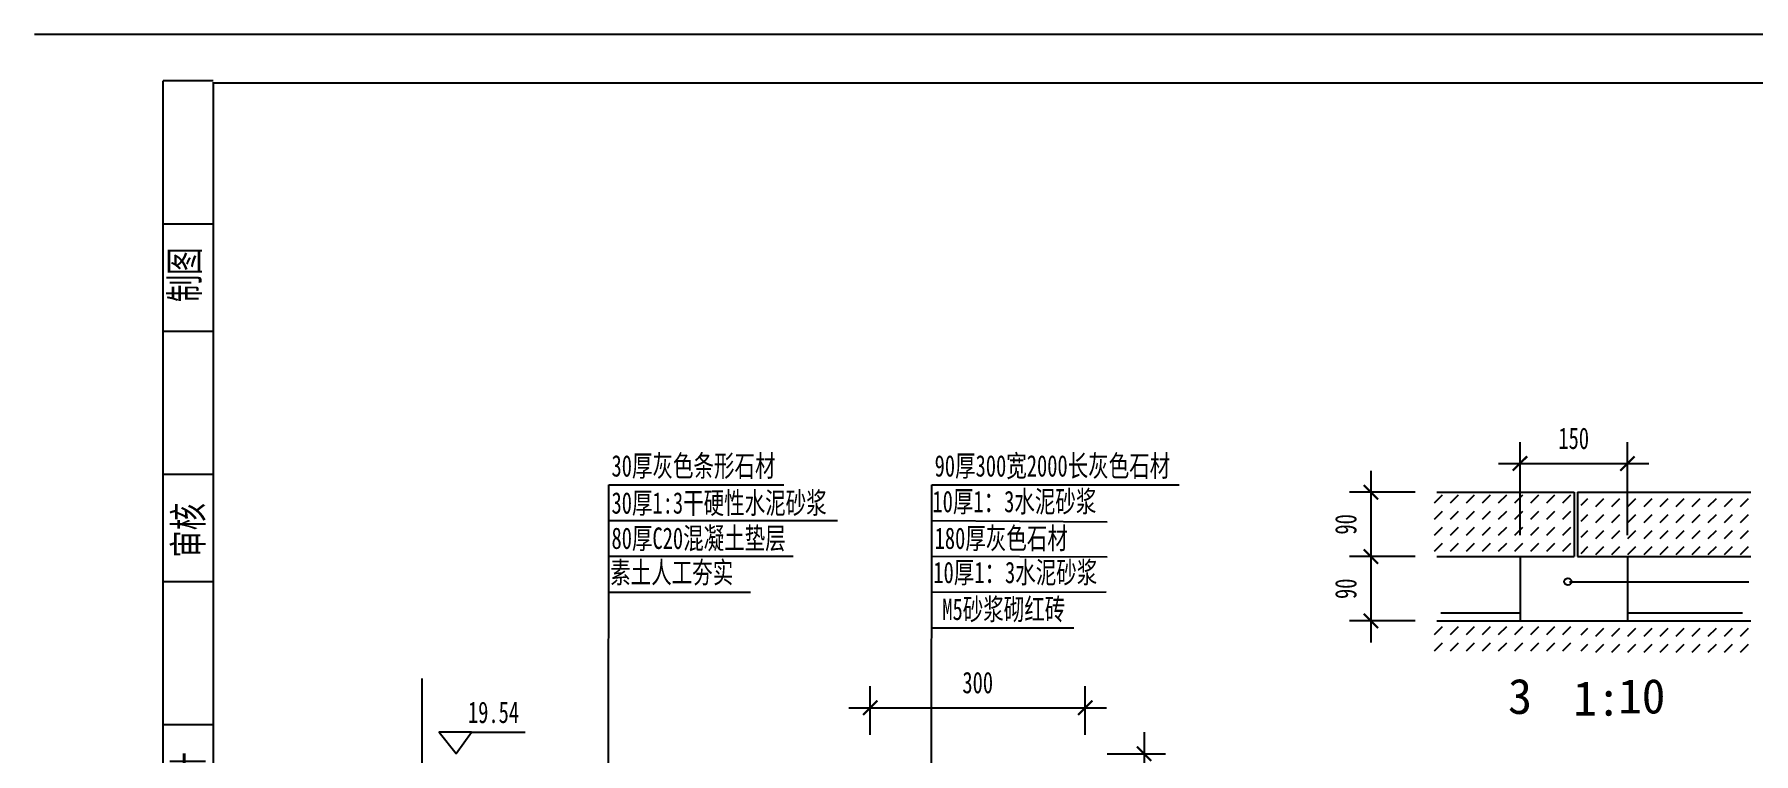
# Model space of a CAD drawing. Extents: x -2485 to 10115, y 1417 to 7253.
# Drawn here: x 1715 to 4116, y 3329 to 4335 of the extents above; entities that cross this region are included whole.
import ezdxf

# ---------------------------------------------------------------- set-up
doc = ezdxf.new("R2010")
doc.units = 0
doc.header["$MEASUREMENT"] = 0
doc.layers.get('0').update_dxf_attribs({"linetype": 'CONTINUOUS'})
doc.layers.get('DEFPOINTS').update_dxf_attribs({"linetype": 'CONTINUOUS'})
for name, color, linetype in [('LEVEL', 2, 'CONTINUOUS'), ('STAIR', 140, 'CONTINUOUS'), ('TEXT', 41, 'CONTINUOUS'), ('TK', 1, 'CONTINUOUS')]:
    doc.layers.add(name, color=color, linetype=linetype)
doc.styles.add('HZ', font='simplex.shx', dxfattribs={"width": 0.7, "bigfont": 'hztxt.shx'})
doc.styles.add('STYLE1', font='SimSun.ttf', dxfattribs={"width": 0.7})
doc.styles.add('XREF1$0$STYLE3', font='SimSun.ttf', dxfattribs={"width": 0.7})
doc.dimstyles.new('STANDARD-1', dxfattribs={"dimscale": 0, "dimtxt": 450, "dimasz": 300, "dimexe": 300, "dimexo": 300, "dimgap": 200, "dimtad": 1, "dimdec": 0, "dimzin": 0, "dimtxsty": 'HZ', "dimcen": 300, "dimdle": 300, "dimclrd": 40, "dimclre": 40, "dimclrt": 41, "dimazin": 3, "dimtfac": 1, "dimtdec": 0, "dimtofl": 0, "dimtmove": 0, "dimatfit": 3, "dimtvp": 1.5, "dimtolj": 1, "dimtzin": 0})

# ---------------------------------------------------------------- blocks, each defined once
blk = doc.blocks.new('_ARCHTICK')
at = {"color": 0, "linetype": 'BYBLOCK', "const_width": 0.15}
blk.add_lwpolyline([(-0.5, -0.5), (0.5, 0.5)], dxfattribs=at)
blk = doc.blocks.new('*D38')
at = {"layer": 'DEFPOINTS', "color": 0, "linetype": 'CONTINUOUS'}
for p in [(3939.807899216255, 3734.959854392508), (3789.807899216255, 3604.834267652173), (3939.807899216255, 3604.834267652173)]:
    blk.add_point(p, dxfattribs=at)
at = {"layer": 'TEXT', "color": 40, "linetype": 'CONTINUOUS'}
for p, q in [((3789.807899216255, 3634.834267652173), (3789.807899216255, 3764.959854392508)), ((3939.807899216255, 3634.834267652173), (3939.807899216255, 3764.959854392508)), ((3759.807899216255, 3734.959854392508), (3969.807899216255, 3734.959854392508))]:
    blk.add_line(p, q, dxfattribs=at)
at = {"layer": 'TEXT', "color": 40, "linetype": 'CONTINUOUS', "xscale": 20, "yscale": 20, "zscale": 20, "rotation": 180}
blk.add_blockref('_ARCHTICK', (3789.807899216255, 3734.959854392508), dxfattribs=at)
at = {"layer": 'TEXT', "color": 40, "linetype": 'CONTINUOUS', "xscale": 20, "yscale": 20, "zscale": 20}
blk.add_blockref('_ARCHTICK', (3939.807899216255, 3734.959854392508), dxfattribs=at)
at = {"layer": 'TEXT', "color": 41, "linetype": 'CONTINUOUS', "insert": (3864.807899216255, 3769.959854392508), "char_height": 30, "attachment_point": 5, "style": 'XREF1$0$STYLE3'}
blk.add_mtext('\\A1;150', dxfattribs=at)
blk = doc.blocks.new('*D35')
at = {"layer": 'DEFPOINTS', "color": 0, "linetype": 'CONTINUOUS'}
for p in [(3183.020237972312, 3329.220941357738), (3182.467652570464, 3239.349167745246), (3264.911060250299, 3239.349167745246)]:
    blk.add_point(p, dxfattribs=at)
at = {"layer": 'TEXT', "color": 40, "linetype": 'CONTINUOUS'}
for p, q in [((3264.911060250299, 3359.220941357738), (3264.911060250299, 3209.349167745246)), ((3213.020237972312, 3329.220941357738), (3294.911060250299, 3329.220941357738)), ((3212.467652570464, 3239.349167745246), (3294.911060250299, 3239.349167745246))]:
    blk.add_line(p, q, dxfattribs=at)
at = {"layer": 'TEXT', "color": 40, "linetype": 'CONTINUOUS', "xscale": 20, "yscale": 20, "zscale": 20}
for p, rotation in [((3264.911060250299, 3329.220941357738), 90), ((3264.911060250299, 3239.349167745246), 270)]:
    blk.add_blockref('_ARCHTICK', p, dxfattribs=dict(at, rotation=rotation))
at = {"layer": 'TEXT', "color": 41, "linetype": 'CONTINUOUS', "insert": (3229.911060250298, 3284.285054551493), "char_height": 30, "attachment_point": 5, "rotation": 90, "style": 'XREF1$0$STYLE3'}
blk.add_mtext('\\A1;90', dxfattribs=at)
blk = doc.blocks.new('*D36')
at = {"layer": 'DEFPOINTS', "color": 0, "linetype": 'CONTINUOUS'}
for p in [(3673.491440304155, 3604.83426765217), (3581.614691549192, 3514.83426765217), (3673.491440304155, 3514.83426765217)]:
    blk.add_point(p, dxfattribs=at)
at = {"layer": 'TEXT', "color": 40, "linetype": 'CONTINUOUS'}
for p, q in [((3581.614691549192, 3634.83426765217), (3581.614691549192, 3484.83426765217)), ((3643.491440304155, 3604.83426765217), (3551.614691549192, 3604.83426765217)), ((3643.491440304155, 3514.83426765217), (3551.614691549192, 3514.83426765217))]:
    blk.add_line(p, q, dxfattribs=at)
at = {"layer": 'TEXT', "color": 40, "linetype": 'CONTINUOUS', "xscale": 20, "yscale": 20, "zscale": 20}
for p, rotation in [((3581.614691549192, 3604.83426765217), 90), ((3581.614691549192, 3514.83426765217), 270)]:
    blk.add_blockref('_ARCHTICK', p, dxfattribs=dict(at, rotation=rotation))
at = {"layer": 'TEXT', "color": 41, "linetype": 'CONTINUOUS', "insert": (3546.614691549191, 3559.834267652171), "char_height": 30, "attachment_point": 5, "rotation": 90, "style": 'XREF1$0$STYLE3'}
blk.add_mtext('\\A1;90', dxfattribs=at)
blk = doc.blocks.new('*D37')
at = {"layer": 'DEFPOINTS', "color": 0, "linetype": 'CONTINUOUS'}
for p in [(3673.491440304155, 3694.83426765217), (3581.614691549192, 3604.83426765217), (3673.491440304155, 3604.83426765217)]:
    blk.add_point(p, dxfattribs=at)
at = {"layer": 'TEXT', "color": 40, "linetype": 'CONTINUOUS'}
for p, q in [((3581.614691549192, 3724.83426765217), (3581.614691549192, 3574.83426765217)), ((3643.491440304155, 3694.83426765217), (3551.614691549192, 3694.83426765217)), ((3643.491440304155, 3604.83426765217), (3551.614691549192, 3604.83426765217))]:
    blk.add_line(p, q, dxfattribs=at)
at = {"layer": 'TEXT', "color": 40, "linetype": 'CONTINUOUS', "xscale": 20, "yscale": 20, "zscale": 20}
for p, rotation in [((3581.614691549192, 3694.83426765217), 90), ((3581.614691549192, 3604.83426765217), 270)]:
    blk.add_blockref('_ARCHTICK', p, dxfattribs=dict(at, rotation=rotation))
at = {"layer": 'TEXT', "color": 41, "linetype": 'CONTINUOUS', "insert": (3546.614691549191, 3649.834267652171), "char_height": 30, "attachment_point": 5, "rotation": 90, "style": 'XREF1$0$STYLE3'}
blk.add_mtext('\\A1;90', dxfattribs=at)

msp = doc.modelspace()

# ---------------------------------------------------------------- hatches: boundary and pattern name
at = {"layer": 'TEXT', "linetype": 'CONTINUOUS'}
h = msp.add_hatch(color=256, dxfattribs=at)
edge = h.paths.add_edge_path()
edge.add_arc((3790.709983460365, 3409.04220275743), 38.88538592556039, -1.272221872585407e-14, 360)
edge = h.paths.add_edge_path(flags=16)
edge.add_arc((3790.709983460365, 3409.04220275743), 37.54451054881693, -1.272221872585407e-14, 360)

# ---------------------------------------------------------------- linework, layer by layer
at = {"color": 40, "linetype": 'BYBLOCK'}
for p, q in [((3859.068782362832, 3569.409710200225), (4109.477808809555, 3569.409710200225)), ((3679.010115695106, 3526.170045925492), (3789.807899216255, 3526.170045925492)), ((3939.807899216263, 3526.170045925492), (4100.46755304945, 3526.170045925492)), ((2882.467652570464, 3355.728525795674), (2882.467652570464, 3423.580247891796)), ((3182.467652570464, 3355.728525795674), (3182.467652570464, 3423.580247891796)), ((2852.467652570464, 3393.580247891796), (3212.467652570464, 3393.580247891796)), ((2325.241292770494, 3359.236206316711), (2400.58421220813, 3359.236206316711))]:
    msp.add_line(p, q, dxfattribs=at)
msp.add_lwpolyline([(2325.241292770494, 3359.236206316711), (2280.438157392935, 3359.236206316711), (2303.969501031112, 3329.467103700785)], close=True, dxfattribs=at)
at = {"layer": 'DEFPOINTS', "color": 0, "linetype": 'BYBLOCK'}
for p in [(3182.467652570464, 3393.580247891796), (2882.467652570464, 3344.861231425841), (3182.467652570464, 3344.861231425841)]:
    msp.add_point(p, dxfattribs=at)
at = {"layer": 'LEVEL'}
for p, q in [((3673.491440304155, 3694.83426765217), (3865.24705577171, 3694.834267652173)), ((3865.24705577171, 3694.83426765217), (3865.24705577171, 3604.83426765217)), ((3870.24705577171, 3694.834267652173), (4112.023849430676, 3694.83426765217)), ((3870.24705577171, 3694.83426765217), (3870.24705577171, 3604.83426765217)), ((3673.491440304155, 3604.83426765217), (3865.24705577171, 3604.83426765217)), ((3789.807899216255, 3604.834267652173), (3789.807899216255, 3514.834267652166)), ((3870.24705577171, 3604.83426765217), (4112.023849430676, 3604.83426765217)), ((3939.807899216255, 3604.834267652173), (3939.807899216255, 3514.834267652166)), ((3673.491440304155, 3514.83426765217), (4112.023849430676, 3514.83426765217))]:
    msp.add_line(p, q, dxfattribs=at)
at = {"layer": 'LEVEL', "linetype": 'CONTINUOUS'}
msp.add_circle((3856.483131049485, 3569.783237802809), 5, dxfattribs=at)
at = {"layer": 'STAIR'}
for p, q in [((3670.183589778739, 3679.721167851198), (3681.408909930076, 3690.946488002535)), ((3692.634230081414, 3679.721167851201), (3703.859550232752, 3690.946488002539)), ((3715.084870384097, 3679.721167851205), (3726.310190535434, 3690.946488002543)), ((3737.535510686765, 3679.721167851201), (3748.760830838102, 3690.946488002539)), ((3759.98615098944, 3679.721167851205), (3771.211471140778, 3690.946488002543)), ((3782.436791292108, 3679.721167851198), (3793.662111443446, 3690.946488002535)), ((3804.887431594783, 3679.721167851201), (3816.112751746121, 3690.946488002539)), ((3827.338071897459, 3679.721167851205), (3838.563392048796, 3690.946488002543)), ((3849.788712200127, 3679.721167851198), (3861.014032351464, 3690.946488002535)), ((3875.068882603409, 3676.708712006888), (3884.45098796099, 3686.090817364473)), ((3895.676308112321, 3674.865497213128), (3906.901628263658, 3686.090817364466)), ((3918.126948414996, 3674.865497213135), (3929.352268566334, 3686.090817364473)), ((3940.577588717679, 3674.865497213143), (3951.802908869016, 3686.09081736448)), ((3963.028229020347, 3674.865497213139), (3974.253549171684, 3686.090817364477)), ((3985.478869323022, 3674.865497213139), (3996.70418947436, 3686.090817364477)), ((4007.929509625705, 3674.865497213146), (4019.154829777042, 3686.090817364484)), ((4030.380149928365, 3674.865497213139), (4041.605470079703, 3686.090817364477)), ((4052.830790231041, 3674.865497213139), (4064.056110382378, 3686.090817364477)), ((4075.281430533723, 3674.865497213143), (4086.506750685061, 3686.09081736448)), ((4097.732070836384, 3674.865497213139), (4108.957390987722, 3686.090817364477)), ((3670.183589778739, 3657.270527548526), (3681.408909930076, 3668.495847699864)), ((3692.634230081421, 3657.27052754853), (3703.859550232759, 3668.495847699867)), ((3715.084870384089, 3657.270527548526), (3726.310190535427, 3668.495847699864)), ((3737.535510686765, 3657.27052754853), (3748.760830838102, 3668.495847699867)), ((3759.986150989433, 3657.270527548522), (3771.21147114077, 3668.49584769986)), ((3782.436791292108, 3657.270527548526), (3793.662111443446, 3668.495847699864)), ((3804.887431594783, 3657.27052754853), (3816.112751746121, 3668.495847699867)), ((3827.338071897451, 3657.270527548522), (3838.563392048789, 3668.49584769986)), ((3849.788712200127, 3657.270527548526), (3861.014032351464, 3668.495847699864)), ((3875.068882603409, 3654.258071704216), (3884.450987960983, 3663.64017706179)), ((3895.676308112321, 3652.41485691046), (3906.901628263658, 3663.640177061798)), ((3918.126948415003, 3652.414856910467), (3929.352268566341, 3663.640177061805)), ((3940.577588717671, 3652.414856910464), (3951.802908869009, 3663.640177061801)), ((3963.028229020347, 3652.414856910464), (3974.253549171684, 3663.640177061801)), ((3985.478869323029, 3652.414856910471), (3996.704189474367, 3663.640177061809)), ((4007.92950962569, 3652.414856910464), (4019.154829777028, 3663.640177061801)), ((4030.380149928365, 3652.414856910464), (4041.605470079703, 3663.640177061801)), ((4052.830790231048, 3652.414856910467), (4064.056110382386, 3663.640177061805)), ((4075.281430533709, 3652.414856910464), (4086.506750685046, 3663.640177061801)), ((4097.732070836384, 3652.414856910464), (4108.957390987722, 3663.640177061801)), ((3670.183589778746, 3634.819887245854), (3681.408909930084, 3646.045207397192)), ((3692.634230081414, 3634.819887245851), (3703.859550232752, 3646.045207397188)), ((3715.084870384089, 3634.819887245854), (3726.310190535427, 3646.045207397192)), ((3737.535510686757, 3634.819887245847), (3748.760830838095, 3646.045207397185)), ((3759.986150989433, 3634.819887245851), (3771.21147114077, 3646.045207397188)), ((3782.436791292108, 3634.819887245854), (3793.662111443446, 3646.045207397192)), ((3804.887431594776, 3634.819887245847), (3816.112751746114, 3646.045207397185)), ((3827.338071897451, 3634.819887245851), (3838.563392048789, 3646.045207397188)), ((3849.788712200127, 3634.819887245851), (3861.014032351464, 3646.045207397188)), ((3875.068882603402, 3631.807431401538), (3884.450987960983, 3641.189536759122)), ((3895.676308112328, 3629.964216607792), (3906.901628263666, 3641.18953675913)), ((3918.126948414996, 3629.964216607788), (3929.352268566334, 3641.189536759126)), ((3940.577588717671, 3629.964216607788), (3951.802908869009, 3641.189536759126)), ((3963.028229020354, 3629.964216607796), (3974.253549171692, 3641.189536759133)), ((3985.478869323015, 3629.964216607788), (3996.704189474352, 3641.189536759126)), ((4007.92950962569, 3629.964216607788), (4019.154829777028, 3641.189536759126)), ((4030.380149928373, 3629.964216607792), (4041.60547007971, 3641.18953675913)), ((4052.830790231033, 3629.964216607788), (4064.056110382371, 3641.189536759126)), ((4075.281430533709, 3629.964216607788), (4086.506750685046, 3641.189536759126)), ((4097.732070836391, 3629.964216607792), (4108.957390987729, 3641.18953675913)), ((3670.183589778739, 3612.369246943175), (3681.408909930076, 3623.594567094513)), ((3692.634230081414, 3612.369246943179), (3703.859550232752, 3623.594567094517)), ((3715.084870384082, 3612.369246943172), (3726.31019053542, 3623.594567094509)), ((3737.535510686757, 3612.369246943175), (3748.760830838095, 3623.594567094513)), ((3759.986150989433, 3612.369246943179), (3771.21147114077, 3623.594567094517)), ((3782.436791292101, 3612.369246943172), (3793.662111443438, 3623.594567094509)), ((3804.887431594776, 3612.369246943175), (3816.112751746114, 3623.594567094513)), ((3827.338071897451, 3612.369246943175), (3838.563392048789, 3623.594567094513)), ((3849.788712200119, 3612.369246943172), (3861.014032351457, 3623.594567094509)), ((3875.068882603402, 3609.356791098866), (3884.45098796099, 3618.738896456454)), ((3895.676308112321, 3607.513576305113), (3906.901628263658, 3618.738896456451)), ((3918.126948414996, 3607.513576305113), (3929.352268566334, 3618.738896456451)), ((3940.577588717679, 3607.51357630512), (3951.802908869016, 3618.738896456458)), ((3963.028229020339, 3607.513576305113), (3974.253549171677, 3618.738896456451)), ((3985.478869323015, 3607.513576305113), (3996.704189474352, 3618.738896456451)), ((4007.929509625697, 3607.513576305117), (4019.154829777035, 3618.738896456454)), ((4030.380149928358, 3607.513576305113), (4041.605470079696, 3618.738896456451)), ((4052.830790231033, 3607.513576305113), (4064.056110382371, 3618.738896456451)), ((4075.281430533716, 3607.513576305117), (4086.506750685054, 3618.738896456454)), ((4097.732070836377, 3607.513576305113), (4108.957390987714, 3618.738896456451)), ((3670.183589778739, 3495.736963140285), (3681.408909930076, 3506.962283291623)), ((3692.634230081414, 3495.736963140289), (3703.859550232752, 3506.962283291627)), ((3715.084870384097, 3495.736963140293), (3726.310190535434, 3506.96228329163)), ((3737.535510686765, 3495.736963140289), (3748.760830838102, 3506.962283291627)), ((3759.98615098944, 3495.736963140293), (3771.211471140778, 3506.96228329163)), ((3782.436791292108, 3495.736963140285), (3793.662111443446, 3506.962283291623)), ((3804.887431594783, 3495.736963140289), (3816.112751746121, 3506.962283291627)), ((3827.338071897459, 3495.736963140293), (3838.563392048796, 3506.96228329163)), ((3849.788712200127, 3495.736963140285), (3861.014032351464, 3506.962283291623)), ((3670.183589778739, 3473.286322837614), (3681.408909930076, 3484.511642988951)), ((3692.634230081421, 3473.286322837617), (3703.859550232759, 3484.511642988955)), ((3715.084870384089, 3473.286322837614), (3726.310190535427, 3484.511642988951)), ((3737.535510686765, 3473.286322837617), (3748.760830838102, 3484.511642988955)), ((3759.986150989433, 3473.28632283761), (3771.21147114077, 3484.511642988948)), ((3782.436791292108, 3473.286322837614), (3793.662111443446, 3484.511642988951)), ((3804.887431594783, 3473.286322837617), (3816.112751746121, 3484.511642988955)), ((3827.338071897451, 3473.28632283761), (3838.563392048789, 3484.511642988948)), ((3849.788712200127, 3473.286322837614), (3861.014032351464, 3484.511642988951)), ((3875.068882603409, 3495.512118713594), (3884.45098796099, 3504.894224071179)), ((3875.068882603409, 3473.061478410922), (3884.450987960983, 3482.443583768496)), ((3895.676308112321, 3493.668903919834), (3906.901628263658, 3504.894224071171)), ((3895.676308112321, 3471.218263617166), (3906.901628263658, 3482.443583768503)), ((3918.126948414996, 3493.668903919841), (3929.352268566334, 3504.894224071179)), ((3918.126948415003, 3471.218263617173), (3929.352268566341, 3482.443583768511)), ((3940.577588717679, 3493.668903919848), (3951.802908869016, 3504.894224071186)), ((3940.577588717671, 3471.218263617169), (3951.802908869009, 3482.443583768507)), ((3963.028229020347, 3493.668903919845), (3974.253549171684, 3504.894224071182)), ((3963.028229020347, 3471.218263617169), (3974.253549171684, 3482.443583768507)), ((3985.478869323022, 3493.668903919845), (3996.70418947436, 3504.894224071182)), ((3985.478869323029, 3471.218263617176), (3996.704189474367, 3482.443583768514)), ((4007.929509625705, 3493.668903919852), (4019.154829777042, 3504.894224071189)), ((4007.92950962569, 3471.218263617169), (4019.154829777028, 3482.443583768507)), ((4030.380149928365, 3493.668903919845), (4041.605470079703, 3504.894224071182)), ((4030.380149928365, 3471.218263617169), (4041.605470079703, 3482.443583768507)), ((4052.830790231041, 3493.668903919845), (4064.056110382378, 3504.894224071182)), ((4052.830790231048, 3471.218263617173), (4064.056110382386, 3482.443583768511)), ((4075.281430533723, 3493.668903919848), (4086.506750685061, 3504.894224071186)), ((4075.281430533709, 3471.218263617169), (4086.506750685046, 3482.443583768507)), ((4097.732070836384, 3493.668903919845), (4108.957390987722, 3504.894224071182)), ((4097.732070836384, 3471.218263617169), (4108.957390987722, 3482.443583768507))]:
    msp.add_line(p, q, dxfattribs=at)
at = {"layer": 'STAIR', "linetype": 'CONTINUOUS'}
msp.add_line((2255.960159212314, 3434.350725351154), (2255.960159227216, 2736.550851730599), dxfattribs=at)
at = {"layer": 'TEXT', "linetype": 'CONTINUOUS'}
for p, q in [((2516.450447896415, 3044.353626168899), (2517.321725098001, 3705.196323740905)), ((2517.321725098001, 3705.196323740905), (2761.876483914959, 3705.196323740905)), ((2967.726584399621, 2983.645765175328), (2968.597861601207, 3705.196323740905)), ((2968.597861601207, 3705.196323740905), (3313.745058402368, 3704.985844842433)), ((2517.269465950834, 3655.196323740905), (2836.77032388519, 3655.196323740905)), ((2968.54560245404, 3655.196323740905), (3213.185920857541, 3653.513362253636)), ((2517.511354742157, 3605.196323740905), (2774.624375087726, 3605.196323740905)), ((2968.787491245363, 3605.196323740905), (3213.185920857541, 3604.551798871047)), ((2517.511354742157, 3555.196323740905), (2715.228830896034, 3555.196323740905)), ((2968.787491245363, 3555.196323740905), (3211.928936468328, 3555.590235488444)), ((2968.787491245363, 3505.196323740905), (3166.50496739924, 3505.196323740905))]:
    msp.add_line(p, q, dxfattribs=at)
at = {"layer": 'TK', "linetype": 'CONTINUOUS'}
for p, q in [((5914.983122749371, 4334.724543489143), (1714.983122749371, 4334.724543489143)), ((1894.983122764272, 3219.615665666386), (1894.983122734469, 4269.615665666386)), ((1964.872884003562, 4269.615665666386), (1894.983122734469, 4269.615665666386)), ((1964.983122749371, 4266.948865353688), (5814.983122749371, 4266.948865353688)), ((1964.983122749371, 1516.94886535369), (1964.983122749371, 4266.948865353688)), ((1964.872884003562, 4069.615665666386), (1894.983122734469, 4069.615665666386)), ((1964.872884003562, 3919.615665666386), (1894.983122734469, 3919.615665666386)), ((1964.872884003562, 3719.615665666386), (1894.983122734469, 3719.615665666386)), ((1964.872884003562, 3569.615665666386), (1894.983122749371, 3569.615665666386)), ((1964.872884003562, 3369.615665666386), (1894.983122749371, 3369.615665666386))]:
    msp.add_line(p, q, dxfattribs=at)
at = {"layer": 'TK', "linetype": 'CONTINUOUS', "const_width": 2.5}
msp.add_lwpolyline([(1964.983122749371, 4266.948865353688), (1964.983122749371, 1516.94886535369), (5814.983122764272, 1516.94886535369), (5814.983122749371, 4266.948865353688), (1964.983122749371, 4266.948865353688)], dxfattribs=at)

# ---------------------------------------------------------------- block references
at = {"color": 40, "linetype": 'BYBLOCK', "xscale": 20, "yscale": 20, "zscale": 20, "rotation": 180}
msp.add_blockref('_ARCHTICK', (2882.467652570464, 3393.580247891796), dxfattribs=at)
at = {"color": 40, "linetype": 'BYBLOCK', "xscale": 20, "yscale": 20, "zscale": 20}
msp.add_blockref('_ARCHTICK', (3182.467652570464, 3393.580247891796), dxfattribs=at)

# ---------------------------------------------------------------- texts
at = {"color": 41, "linetype": 'BYBLOCK', "char_height": 30, "attachment_point": 5, "style": 'XREF1$0$STYLE3'}
for s, insert in [('\\A1;300', (3032.467652570464, 3428.580247891796)), ('19.54', (2356.213182990905, 3386.980928190425))]:
    msp.add_mtext(s, dxfattribs=dict(at, insert=insert))
at = {"layer": 'TEXT', "linetype": 'CONTINUOUS', "style": 'STYLE1', "width": 0.7}
for s, p in [('制图', (1944.564921556157, 3960.453462510928)), ('审核', (1949.777083231253, 3603.374117329344)), ('设计', (1949.777083231253, 3254.96933045946))]:
    msp.add_text(s, height=40, rotation=90, dxfattribs=at).set_placement(p)
for s, p in [('30厚灰色条形石材', (2520.973921594727, 3716.683206163025)), ('90厚300宽2000长灰色石材', (2972.250058097932, 3716.683206163025)), ('30厚1:3干硬性水泥砂浆', (2520.973921594727, 3664.857734270072)), ('10厚1：3水泥砂浆', (2969.177215732045, 3666.855478379917)), ('80厚C20混凝土垫层', (2520.973921594727, 3615.529949143207)), ('180厚灰色石材', (2972.250058097932, 3615.529949143207)), ('素土人工夯实', (2519.158063618052, 3567.676946457153)), ('10厚1：3水泥砂浆', (2970.434200121257, 3567.676946457153)), ('M5砂浆砌红砖', (2983.004044013411, 3516.204681650501))]:
    msp.add_text(s, height=30, dxfattribs=at).set_placement(p)
at = {"layer": 'TEXT', "linetype": 'CONTINUOUS'}
for s, height, p in [('3', 49.35896100763699, (3773.05990581806, 3384.884143610203)), ('1:', 48.38860203512013, (3864.242194048646, 3382.460050327498)), ('10', 48.38860203512013, (3926.977577486592, 3385.534161655056))]:
    msp.add_text(s, height=height, dxfattribs=at).set_placement(p)

# ---------------------------------------------------------------- dimensions: what is measured, and where the dimension line sits
dim = msp.add_linear_dim(base=(3939.807899216255, 3734.959854392508), p1=(3789.807899216255, 3604.834267652173), p2=(3939.807899216255, 3604.834267652173), dimstyle='STANDARD-1', override={"dimscale": 1, "dimtxt": 30, "dimasz": 20, "dimexe": 30, "dimexo": 30, "dimgap": 20, "dimtxsty": 'XREF1$0$STYLE3', "dimblk1": 'ARCHTICK', "dimblk2": 'ARCHTICK', "dimsah": 1, "dimcen": 30, "dimdle": 30}, dxfattribs=at)
dim.commit()
dim.dimension.update_dxf_attribs({"geometry": '*D38', "text_midpoint": (3864.807899216255, 3769.959854392508)})
for base, p1, p2, picture, middle in [((3581.614691549192, 3604.83426765217), (3673.491440304155, 3694.83426765217), (3673.491440304155, 3604.83426765217), '*D37', (3546.614691549191, 3649.834267652171)), ((3581.614691549192, 3514.83426765217), (3673.491440304155, 3604.83426765217), (3673.491440304155, 3514.83426765217), '*D36', (3546.614691549191, 3559.834267652171)), ((3264.911060250299, 3239.349167745246), (3183.020237972312, 3329.220941357738), (3182.467652570464, 3239.349167745246), '*D35', (3229.911060250298, 3284.285054551493))]:
    dim = msp.add_linear_dim(base=base, p1=p1, p2=p2, angle=90, dimstyle='STANDARD-1', override={"dimscale": 1, "dimtxt": 30, "dimasz": 20, "dimexe": 30, "dimexo": 30, "dimgap": 20, "dimtxsty": 'XREF1$0$STYLE3', "dimblk1": 'ARCHTICK', "dimblk2": 'ARCHTICK', "dimsah": 1, "dimcen": 30, "dimdle": 30}, dxfattribs=at)
    dim.commit()
    dim.dimension.update_dxf_attribs({"geometry": picture, "text_midpoint": middle})

doc.saveas('drawing.dxf')
